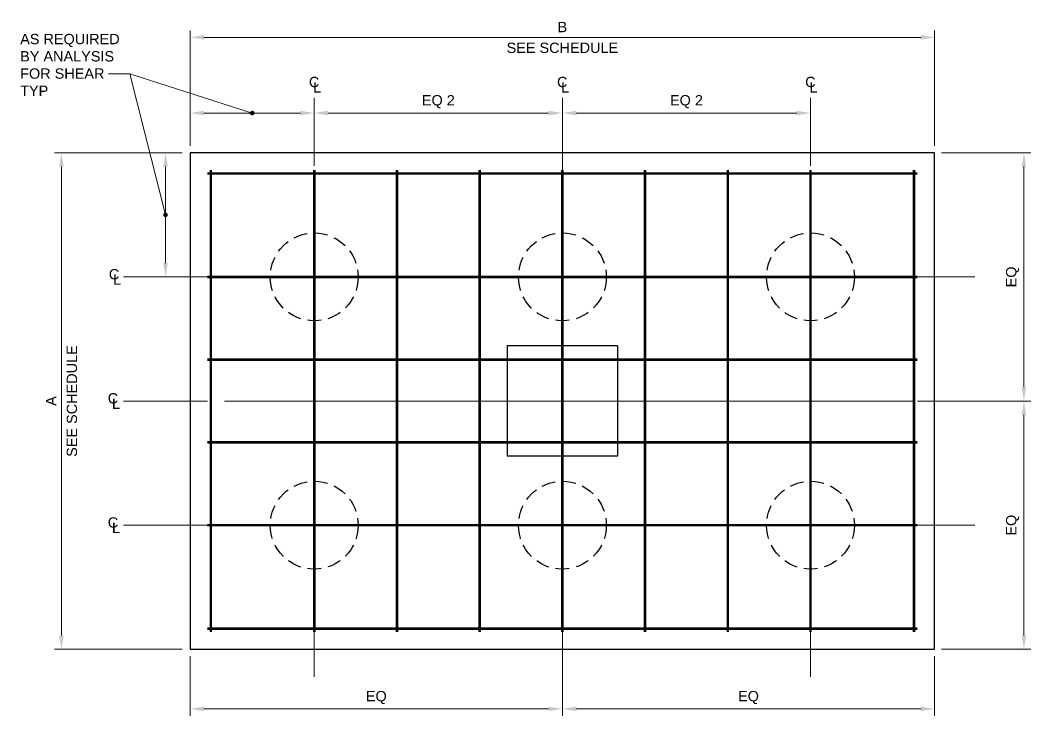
# Model space of a CAD drawing. Header units: inches. Extents: x 149 to 300, y 1117 to 1448.
# Drawn here: x 153.2 to 299.8, y 1250.9 to 1351.8 of the extents above; entities that cross this region are included whole.
import ezdxf

# ---------------------------------------------------------------- set-up
doc = ezdxf.new("R2010")
doc.units = ezdxf.units.IN
doc.header["$LTSCALE"] = 5
doc.header["$MEASUREMENT"] = 0
for name, pattern in [('CENTER', [2, 1.25, -0.25, 0.25, -0.25]), ('CENTERX2', [4, 2.5, -0.5, 0.5, -0.5]), ('HIDDENX2', [0.75, 0.5, -0.25])]:
    doc.linetypes.add(name, pattern=pattern)
for name, color, linetype, lineweight in [('S-ANNO-DIMS', 1, 'Continuous', 20), ('S-ANNO-TEXT', 7, 'Continuous', 20), ('S-DETL', 3, 'Continuous', 30), ('S-GRID', 9, 'CENTER', 20)]:
    doc.layers.add(name, color=color, linetype=linetype, lineweight=lineweight)
doc.styles.add('Romans', font='arial.ttf')
doc.dimstyles.get("Standard").update_dxf_attribs({"dimtxt": 0.18, "dimasz": 0.18, "dimexe": 0.18, "dimexo": 0.0625, "dimgap": 0.09, "dimtad": 0, "dimtih": 1, "dimtoh": 1, "dimdec": 4, "dimzin": 0, "dimdsep": 46, "dimtxsty": 'Standard', "dimcen": 0.09, "dimadec": 0, "dimazin": 0, "dimtfac": 1, "dimtdec": 4, "dimtofl": 0, "dimtmove": 0, "dimatfit": 3, "dimfxl": 1, "dimtolj": 1, "dimtzin": 0, "dimarcsym": 0})

# ---------------------------------------------------------------- blocks, each defined once
blk = doc.blocks.new('*D0')
at = {"layer": 'Defpoints', "color": 0, "transparency": 16777216}
for p in [(177.74, 1332.56), (159.2, 1260.56), (177.74, 1260.56)]:
    blk.add_point(p, dxfattribs=at)
at = {"layer": 'S-ANNO-DIMS', "transparency": 16777216}
for p, q in [((176.74, 1332.56), (158.2, 1332.56)), ((159.2, 1330.56), (159.2, 1262.56)), ((176.74, 1260.56), (158.2, 1260.56))]:
    blk.add_line(p, q, dxfattribs=at)
for points in [[(158.87, 1330.56), (159.54, 1330.56), (159.2, 1332.56)], [(158.87, 1262.56), (159.54, 1262.56), (159.2, 1260.56)]]:
    blk.add_solid(points, dxfattribs=at)
at = {"layer": 'S-ANNO-DIMS', "transparency": 16777216, "insert": (157.7, 1296.56), "char_height": 1.5, "attachment_point": 5, "rotation": 90, "style": 'Romans'}
blk.add_mtext('\\A1;A', dxfattribs=at)
blk = doc.blocks.new('*D1')
at = {"layer": 'Defpoints', "color": 0, "transparency": 16777216}
for p in [(177.89, 1349.3), (177.89, 1332.56), (285.89, 1332.56)]:
    blk.add_point(p, dxfattribs=at)
at = {"layer": 'S-ANNO-DIMS', "transparency": 16777216}
for p, q in [((177.89, 1333.56), (177.89, 1350.3)), ((283.89, 1349.3), (179.89, 1349.3)), ((285.89, 1333.56), (285.89, 1350.3))]:
    blk.add_line(p, q, dxfattribs=at)
for points in [[(179.89, 1349.63), (179.89, 1348.97), (177.89, 1349.3)], [(283.89, 1349.63), (283.89, 1348.97), (285.89, 1349.3)]]:
    blk.add_solid(points, dxfattribs=at)
at = {"layer": 'S-ANNO-DIMS', "transparency": 16777216, "insert": (231.89, 1350.8), "char_height": 1.5, "attachment_point": 5, "style": 'Romans'}
blk.add_mtext('\\A1;B', dxfattribs=at)
blk = doc.blocks.new('*D2')
at = {"layer": 'Defpoints', "color": 0, "transparency": 16777216}
for p in [(177.89, 1338.33), (177.89, 1338.33), (195.89, 1338.33)]:
    blk.add_point(p, dxfattribs=at)
at = {"layer": 'S-ANNO-DIMS', "transparency": 16777216}
blk.add_line((193.89, 1338.33), (179.89, 1338.33), dxfattribs=at)
for points in [[(179.89, 1338.66), (179.89, 1337.99), (177.89, 1338.33)], [(193.89, 1338.66), (193.89, 1337.99), (195.89, 1338.33)]]:
    blk.add_solid(points, dxfattribs=at)
blk = doc.blocks.new('*D3')
at = {"layer": 'Defpoints', "color": 0, "transparency": 16777216}
for p in [(285.89, 1332.56), (298.85, 1296.56), (298.85, 1296.56)]:
    blk.add_point(p, dxfattribs=at)
at = {"layer": 'S-ANNO-DIMS', "transparency": 16777216}
for p, q in [((286.89, 1332.56), (299.85, 1332.56)), ((298.85, 1330.56), (298.85, 1298.56))]:
    blk.add_line(p, q, dxfattribs=at)
for points in [[(298.52, 1330.56), (299.18, 1330.56), (298.85, 1332.56)], [(298.52, 1298.56), (299.18, 1298.56), (298.85, 1296.56)]]:
    blk.add_solid(points, dxfattribs=at)
at = {"layer": 'S-ANNO-DIMS', "transparency": 16777216, "insert": (297.21, 1314.56), "char_height": 1.5, "attachment_point": 5, "rotation": 90, "style": 'Romans'}
blk.add_mtext('\\A1;EQ', dxfattribs=at)
blk = doc.blocks.new('*D4')
at = {"layer": 'Defpoints', "color": 0, "transparency": 16777216}
for p in [(298.85, 1296.56), (285.89, 1260.56), (298.85, 1260.56)]:
    blk.add_point(p, dxfattribs=at)
at = {"layer": 'S-ANNO-DIMS', "transparency": 16777216}
for p, q in [((298.85, 1294.56), (298.85, 1262.56)), ((286.89, 1260.56), (299.85, 1260.56))]:
    blk.add_line(p, q, dxfattribs=at)
for points in [[(298.52, 1294.56), (299.18, 1294.56), (298.85, 1296.56)], [(298.52, 1262.56), (299.18, 1262.56), (298.85, 1260.56)]]:
    blk.add_solid(points, dxfattribs=at)
at = {"layer": 'S-ANNO-DIMS', "transparency": 16777216, "insert": (297.21, 1278.56), "char_height": 1.5, "attachment_point": 5, "rotation": 90, "style": 'Romans'}
blk.add_mtext('\\A1;EQ', dxfattribs=at)
blk = doc.blocks.new('*D5')
at = {"layer": 'Defpoints', "color": 0, "transparency": 16777216}
for p in [(177.89, 1260.56), (231.89, 1260.56), (231.89, 1251.92)]:
    blk.add_point(p, dxfattribs=at)
at = {"layer": 'S-ANNO-DIMS', "transparency": 16777216}
for p, q in [((177.89, 1259.56), (177.89, 1250.92)), ((179.89, 1251.92), (229.89, 1251.92))]:
    blk.add_line(p, q, dxfattribs=at)
for points in [[(179.89, 1252.25), (179.89, 1251.58), (177.89, 1251.92)], [(229.89, 1252.25), (229.89, 1251.58), (231.89, 1251.92)]]:
    blk.add_solid(points, dxfattribs=at)
at = {"layer": 'S-ANNO-DIMS', "transparency": 16777216, "insert": (204.89, 1253.56), "char_height": 1.5, "attachment_point": 5, "style": 'Romans'}
blk.add_mtext('\\A1;EQ', dxfattribs=at)
blk = doc.blocks.new('*D6')
at = {"layer": 'Defpoints', "color": 0, "transparency": 16777216}
for p in [(231.89, 1260.56), (285.89, 1260.56), (285.89, 1251.92)]:
    blk.add_point(p, dxfattribs=at)
at = {"layer": 'S-ANNO-DIMS', "transparency": 16777216}
for p, q in [((285.89, 1259.56), (285.89, 1250.92)), ((233.89, 1251.92), (283.89, 1251.92))]:
    blk.add_line(p, q, dxfattribs=at)
for points in [[(233.89, 1252.25), (233.89, 1251.58), (231.89, 1251.92)], [(283.89, 1252.25), (283.89, 1251.58), (285.89, 1251.92)]]:
    blk.add_solid(points, dxfattribs=at)
at = {"layer": 'S-ANNO-DIMS', "transparency": 16777216, "insert": (258.89, 1253.56), "char_height": 1.5, "attachment_point": 5, "style": 'Romans'}
blk.add_mtext('\\A1;EQ', dxfattribs=at)
blk = doc.blocks.new('*D7')
at = {"layer": 'Defpoints', "color": 0, "transparency": 16777216}
for p in [(195.89, 1338.33), (195.89, 1338.33), (231.89, 1338.33)]:
    blk.add_point(p, dxfattribs=at)
at = {"layer": 'S-ANNO-DIMS', "transparency": 16777216}
blk.add_line((229.89, 1338.33), (197.89, 1338.33), dxfattribs=at)
for points in [[(197.89, 1338.66), (197.89, 1337.99), (195.89, 1338.33)], [(229.89, 1338.66), (229.89, 1337.99), (231.89, 1338.33)]]:
    blk.add_solid(points, dxfattribs=at)
at = {"layer": 'S-ANNO-DIMS', "transparency": 16777216, "insert": (213.89, 1339.97), "char_height": 1.5, "attachment_point": 5, "style": 'Romans'}
blk.add_mtext('\\A1;EQ 2', dxfattribs=at)
blk = doc.blocks.new('*D8')
at = {"layer": 'Defpoints', "color": 0, "transparency": 16777216}
for p in [(231.89, 1338.33), (231.89, 1338.33), (267.89, 1338.33)]:
    blk.add_point(p, dxfattribs=at)
at = {"layer": 'S-ANNO-DIMS', "transparency": 16777216}
blk.add_line((265.89, 1338.33), (233.89, 1338.33), dxfattribs=at)
for points in [[(233.89, 1338.66), (233.89, 1337.99), (231.89, 1338.33)], [(265.89, 1338.66), (265.89, 1337.99), (267.89, 1338.33)]]:
    blk.add_solid(points, dxfattribs=at)
at = {"layer": 'S-ANNO-DIMS', "transparency": 16777216, "insert": (249.89, 1339.97), "char_height": 1.5, "attachment_point": 5, "style": 'Romans'}
blk.add_mtext('\\A1;EQ 2', dxfattribs=at)
blk = doc.blocks.new('*D26')
at = {"layer": 'Defpoints', "color": 0, "transparency": 16777216}
for p in [(174.31, 1332.56), (174.31, 1332.56), (177.27, 1314.56)]:
    blk.add_point(p, dxfattribs=at)
at = {"layer": 'S-ANNO-DIMS', "transparency": 16777216}
blk.add_line((174.31, 1316.56), (174.31, 1330.56), dxfattribs=at)
for points in [[(173.98, 1330.56), (174.64, 1330.56), (174.31, 1332.56)], [(173.98, 1316.56), (174.64, 1316.56), (174.31, 1314.56)]]:
    blk.add_solid(points, dxfattribs=at)

msp = doc.modelspace()

# ---------------------------------------------------------------- linework, layer by layer
at = {"layer": 'S-ANNO-DIMS'}
for p, q in [((166.0180038, 1344.0174644), (169.1223694, 1344.0174644)), ((174.3100684, 1323.5585484), (169.1223694, 1344.0174644)), ((169.1223694, 1344.0174644), (186.8885953, 1338.3255786))]:
    msp.add_line(p, q, dxfattribs=at)
at = {"layer": 'S-ANNO-DIMS', "const_width": 0.3333333}
for points in [[(186.7219287, 1338.3255786, 1), (187.055262, 1338.3255786, 1)], [(174.1434017, 1323.5585484, 1), (174.4767351, 1323.5585484, 1)]]:
    msp.add_lwpolyline(points, format="xyb", close=True, dxfattribs=at)
at = {"layer": 'S-DETL'}
for p, q in [((223.8885953, 1304.5585484), (223.8885953, 1288.5585484)), ((239.8885953, 1304.5585484), (223.8885953, 1304.5585484)), ((239.8885953, 1304.5585484), (239.8885953, 1288.5585484)), ((239.8885953, 1288.5585484), (223.8885953, 1288.5585484))]:
    msp.add_line(p, q, dxfattribs=at)
msp.add_lwpolyline([(285.8885953, 1332.5585484), (177.8885953, 1332.5585484), (177.8885953, 1260.5585484), (285.8885953, 1260.5585484), (285.8885953, 1332.5585484)], dxfattribs=at)
at = {"layer": 'S-DETL', "const_width": 0.375}
for points in [[(180.8885953, 1263.0585484), (180.8885953, 1330.0585484)], [(195.8885953, 1263.0585484), (195.8885953, 1330.0585484)], [(207.8885953, 1263.0585484), (207.8885953, 1330.0585484)], [(219.8885953, 1263.0585484), (219.8885953, 1330.0585484)], [(231.8885953, 1263.0585484), (231.8885953, 1330.0585484)], [(243.8885953, 1263.0585484), (243.8885953, 1330.0585484)], [(255.8885953, 1263.0585484), (255.8885953, 1330.0585484)], [(267.8885953, 1263.0585484), (267.8885953, 1330.0585484)], [(282.8885953, 1263.0585484), (282.8885953, 1330.0585484)], [(180.3885953, 1329.5585484), (283.3885953, 1329.5585484)], [(180.3885953, 1314.5585484), (283.3885953, 1314.5585484)], [(180.3885953, 1302.5585484), (283.3885953, 1302.5585484)], [(180.3885953, 1290.5585484), (283.3885953, 1290.5585484)], [(180.3885953, 1278.5585484), (283.3885953, 1278.5585484)], [(180.3885953, 1263.5585484), (283.3885953, 1263.5585484)]]:
    msp.add_lwpolyline(points, dxfattribs=at)
at = {"layer": 'S-DETL', "linetype": 'HIDDENX2', "ltscale": 0.8}
for centre in [(195.8885953, 1314.5585484), (231.8885953, 1314.5585484), (267.8885953, 1314.5585484), (195.8885953, 1278.5585484), (231.8885953, 1278.5585484), (267.8885953, 1278.5585484)]:
    msp.add_circle(centre, 6.375, dxfattribs=at)
at = {"layer": 'S-DETL'}
msp.add_point((231.8885953, 1325.4011621), dxfattribs=at)
at = {"layer": 'S-GRID', "linetype": 'CENTERX2', "lineweight": 18, "ltscale": 8}
for p, q in [((195.8885953, 1330.6482975), (195.8885953, 1340.5450397)), ((231.8885953, 1340.5450397), (231.8885953, 1250.9180123)), ((267.8885953, 1330.6482975), (267.8885953, 1340.5450397)), ((168.2279563, 1314.5585484), (180.3885953, 1314.5585484)), ((291.7091002, 1314.5585484), (283.3885953, 1314.5585484)), ((168.2279563, 1296.5585484), (180.3885953, 1296.5585484)), ((282.8885953, 1296.5585484), (180.8885953, 1296.5585484)), ((299.8485053, 1296.5585484), (283.3885953, 1296.5585484)), ((168.2279563, 1278.5585484), (180.3885953, 1278.5585484)), ((291.7091002, 1278.5585484), (283.3885953, 1278.5585484)), ((195.8885953, 1264.5585484), (195.8885953, 1256.5585484)), ((267.8885953, 1264.5585484), (267.8885953, 1256.5585484))]:
    msp.add_line(p, q, dxfattribs=at)

# ---------------------------------------------------------------- texts
at = {"layer": 'S-ANNO-DIMS', "char_height": 1.499999989, "style": 'Romans'}
for s, insert, attachment_point in [('\\A1;AS REQUIRED \\PBY ANALYSIS \\PFOR SHEAR\\PTYP', (153.2220799, 1349.8051636), 1), ('\\A1;SEE SCHEDULE', (231.8885953, 1347.7756796), 5)]:
    msp.add_mtext(s, dxfattribs=dict(at, insert=insert, attachment_point=attachment_point))
at = {"layer": 'S-ANNO-DIMS', "insert": (160.7296735, 1296.5585484), "char_height": 1.499999989, "attachment_point": 5, "rotation": 90, "style": 'Romans'}
msp.add_mtext('\\A1;SEE SCHEDULE', dxfattribs=at)
at = {"layer": 'S-ANNO-TEXT', "char_height": 1.49999999, "width": 39.884172245, "attachment_point": 1, "style": 'Romans'}
for s, insert in [('\\A1;C', (195.112685, 1343.5792174)), ('\\A1;C', (231.112685, 1343.5792174)), ('\\A1;C', (267.112685, 1343.5792174)), ('\\A1;L', (195.7272615, 1342.7950396)), ('\\A1;L', (231.7272615, 1342.7950396)), ('\\A1;L', (267.7272615, 1342.7950396)), ('\\A1;C', (166.0928023, 1315.7006373)), ('\\A1;L', (166.7073787, 1314.9164595)), ('\\A1;C', (165.9261356, 1297.7006373)), ('\\A1;L', (166.5407121, 1296.9164595)), ('\\A1;C', (165.9261356, 1279.7006373)), ('\\A1;L', (166.5407121, 1278.9164595))]:
    msp.add_mtext(s, dxfattribs=dict(at, insert=insert))

# ---------------------------------------------------------------- dimensions: what is measured, and where the dimension line sits
at = {"layer": 'S-ANNO-DIMS'}
for base, p1, p2, angle, text, override, picture, middle in [((177.8885953, 1349.3012594), (285.8885953, 1332.5585484), (177.8885953, 1332.5585484), 180, 'B', {"dimscale": 16, "dimtxt": 0.09375, "dimasz": 0.125, "dimexe": 0.0625, "dimgap": 0.0625, "dimtih": 0, "dimtoh": 0, "dimdec": 5, "dimlfac": 1, "dimrnd": 0.03125, "dimzin": 7, "dimlunit": 4, "dimtxsty": 'Romans', "dimcen": 0.125, "dimclrd": 256, "dimclre": 256, "dimclrt": 256, "dimadec": 4, "dimtdec": 5, "dimtofl": 1, "dimtvp": 1, "dimfrac": 2, "dimtzin": 3, "dimlwd": 65535, "dimlwe": 65535}, '*D1', (231.8885953, 1349.3012594)), ((195.8885953, 1338.3255786), (231.8885953, 1338.3255786), (195.8885953, 1338.3255786), 180, 'EQ 2', {"dimscale": 16, "dimtxt": 0.09375, "dimasz": 0.125, "dimexe": 0.0625, "dimgap": 0.0625, "dimtih": 0, "dimtoh": 0, "dimdec": 5, "dimlfac": 1, "dimrnd": 0.03125, "dimzin": 7, "dimlunit": 4, "dimtxsty": 'Romans', "dimcen": 0.125, "dimclrd": 256, "dimclre": 256, "dimclrt": 256, "dimadec": 4, "dimtdec": 5, "dimtofl": 1, "dimtvp": 1, "dimfrac": 2, "dimtzin": 3, "dimlwd": 65535, "dimlwe": 65535}, '*D7', (213.8885953, 1338.3255786)), ((231.8885953, 1338.3255786), (267.8885953, 1338.3255786), (231.8885953, 1338.3255786), 180, 'EQ 2', {"dimscale": 16, "dimtxt": 0.09375, "dimasz": 0.125, "dimexe": 0.0625, "dimgap": 0.0625, "dimtih": 0, "dimtoh": 0, "dimdec": 5, "dimlfac": 1, "dimrnd": 0.03125, "dimzin": 7, "dimlunit": 4, "dimtxsty": 'Romans', "dimcen": 0.125, "dimclrd": 256, "dimclre": 256, "dimclrt": 256, "dimadec": 4, "dimtdec": 5, "dimtofl": 1, "dimtvp": 1, "dimfrac": 2, "dimtzin": 3, "dimlwd": 65535, "dimlwe": 65535}, '*D8', (249.8885953, 1338.3255786)), ((177.8885953, 1338.3255786), (195.8885953, 1338.3255786), (177.8885953, 1338.3255786), 180, ' ', {"dimscale": 16, "dimtxt": 0.09375, "dimasz": 0.125, "dimexe": 0.0625, "dimgap": 0.0625, "dimtih": 0, "dimtoh": 0, "dimdec": 5, "dimlfac": 1, "dimrnd": 0.03125, "dimzin": 7, "dimlunit": 4, "dimtxsty": 'Romans', "dimcen": 0.125, "dimclrd": 256, "dimclre": 256, "dimclrt": 256, "dimadec": 4, "dimtdec": 5, "dimtofl": 1, "dimtvp": 1, "dimfrac": 2, "dimtzin": 3, "dimlwd": 65535, "dimlwe": 65535}, '*D2', (186.8885953, 1338.3255786)), ((159.2040937, 1260.5585484), (177.740437, 1332.5585484), (177.740437, 1260.5585484), 270, 'A', {"dimscale": 16, "dimtxt": 0.09375, "dimasz": 0.125, "dimexe": 0.0625, "dimgap": 0.0625, "dimtih": 0, "dimtoh": 0, "dimdec": 5, "dimlfac": 1, "dimrnd": 0.03125, "dimzin": 7, "dimlunit": 4, "dimtxsty": 'Romans', "dimcen": 0.125, "dimclrd": 256, "dimclre": 256, "dimclrt": 256, "dimadec": 4, "dimtdec": 5, "dimtofl": 1, "dimtvp": 1, "dimfrac": 2, "dimtzin": 3, "dimlwd": 65535, "dimlwe": 65535}, '*D0', (159.2040937, 1296.5585484)), ((174.3100684, 1332.5585484), (177.2724629, 1314.5585484), (174.3100684, 1332.5585484), 90, ' ', {"dimscale": 16, "dimtxt": 0.09375, "dimasz": 0.125, "dimexe": 0.0625, "dimgap": 0.0625, "dimtih": 0, "dimtoh": 0, "dimdec": 5, "dimlfac": 1, "dimrnd": 0.03125, "dimzin": 7, "dimlunit": 4, "dimtxsty": 'Romans', "dimcen": 0.125, "dimse1": 1, "dimse2": 1, "dimclrd": 256, "dimclre": 256, "dimclrt": 256, "dimadec": 4, "dimtdec": 5, "dimtofl": 1, "dimtvp": 1, "dimfrac": 2, "dimtzin": 3, "dimlwd": 65535, "dimlwe": 65535}, '*D26', (174.3100684, 1323.5585484)), ((298.8485053, 1296.5585484), (285.8885953, 1332.5585484), (298.8485053, 1296.5585484), 270, 'EQ', {"dimscale": 16, "dimtxt": 0.09375, "dimasz": 0.125, "dimexe": 0.0625, "dimgap": 0.0625, "dimtih": 0, "dimtoh": 0, "dimdec": 5, "dimlfac": 1, "dimrnd": 0.03125, "dimzin": 7, "dimlunit": 4, "dimtxsty": 'Romans', "dimcen": 0.125, "dimclrd": 256, "dimclre": 256, "dimclrt": 256, "dimadec": 4, "dimtdec": 5, "dimtofl": 1, "dimtvp": 1, "dimfrac": 2, "dimtzin": 3, "dimlwd": 65535, "dimlwe": 65535}, '*D3', (298.8485053, 1314.5585484)), ((298.8485053, 1260.5585484), (298.8485053, 1296.5585484), (285.8885953, 1260.5585484), 270, 'EQ', {"dimscale": 16, "dimtxt": 0.09375, "dimasz": 0.125, "dimexe": 0.0625, "dimgap": 0.0625, "dimtih": 0, "dimtoh": 0, "dimdec": 5, "dimlfac": 1, "dimrnd": 0.03125, "dimzin": 7, "dimlunit": 4, "dimtxsty": 'Romans', "dimcen": 0.125, "dimclrd": 256, "dimclre": 256, "dimclrt": 256, "dimadec": 4, "dimtdec": 5, "dimtofl": 1, "dimtvp": 1, "dimfrac": 2, "dimtzin": 3, "dimlwd": 65535, "dimlwe": 65535}, '*D4', (298.8485053, 1278.5585484))]:
    dim = msp.add_linear_dim(base=base, p1=p1, p2=p2, angle=angle, text=text, dimstyle='Standard', override=override, dxfattribs=at)
    dim.commit()
    dim.dimension.update_dxf_attribs({"geometry": picture, "text_midpoint": middle, "dimtype": 128})
for base, p1, p2, override, picture, middle in [((231.8885953, 1251.9180123), (177.8885953, 1260.5585484), (231.8885953, 1260.5585484), {"dimscale": 16, "dimtxt": 0.09375, "dimasz": 0.125, "dimexe": 0.0625, "dimgap": 0.0625, "dimtih": 0, "dimtoh": 0, "dimdec": 5, "dimlfac": 1, "dimrnd": 0.03125, "dimzin": 7, "dimlunit": 4, "dimtxsty": 'Romans', "dimcen": 0.125, "dimse2": 1, "dimclrd": 256, "dimclre": 256, "dimclrt": 256, "dimadec": 4, "dimtdec": 5, "dimtofl": 1, "dimtvp": 1, "dimfrac": 2, "dimtzin": 3, "dimlwd": 65535, "dimlwe": 65535}, '*D5', (204.8885953, 1251.9180123)), ((285.8885953, 1251.9180123), (231.8885953, 1260.5585484), (285.8885953, 1260.5585484), {"dimscale": 16, "dimtxt": 0.09375, "dimasz": 0.125, "dimexe": 0.0625, "dimgap": 0.0625, "dimtih": 0, "dimtoh": 0, "dimdec": 5, "dimlfac": 1, "dimrnd": 0.03125, "dimzin": 7, "dimlunit": 4, "dimtxsty": 'Romans', "dimcen": 0.125, "dimse1": 1, "dimclrd": 256, "dimclre": 256, "dimclrt": 256, "dimadec": 4, "dimtdec": 5, "dimtofl": 1, "dimtvp": 1, "dimfrac": 2, "dimtzin": 3, "dimlwd": 65535, "dimlwe": 65535}, '*D6', (258.8885953, 1251.9180123))]:
    dim = msp.add_linear_dim(base=base, p1=p1, p2=p2, text='EQ', dimstyle='Standard', override=override, dxfattribs=at)
    dim.commit()
    dim.dimension.update_dxf_attribs({"geometry": picture, "text_midpoint": middle, "dimtype": 128})

doc.saveas('drawing.dxf')
